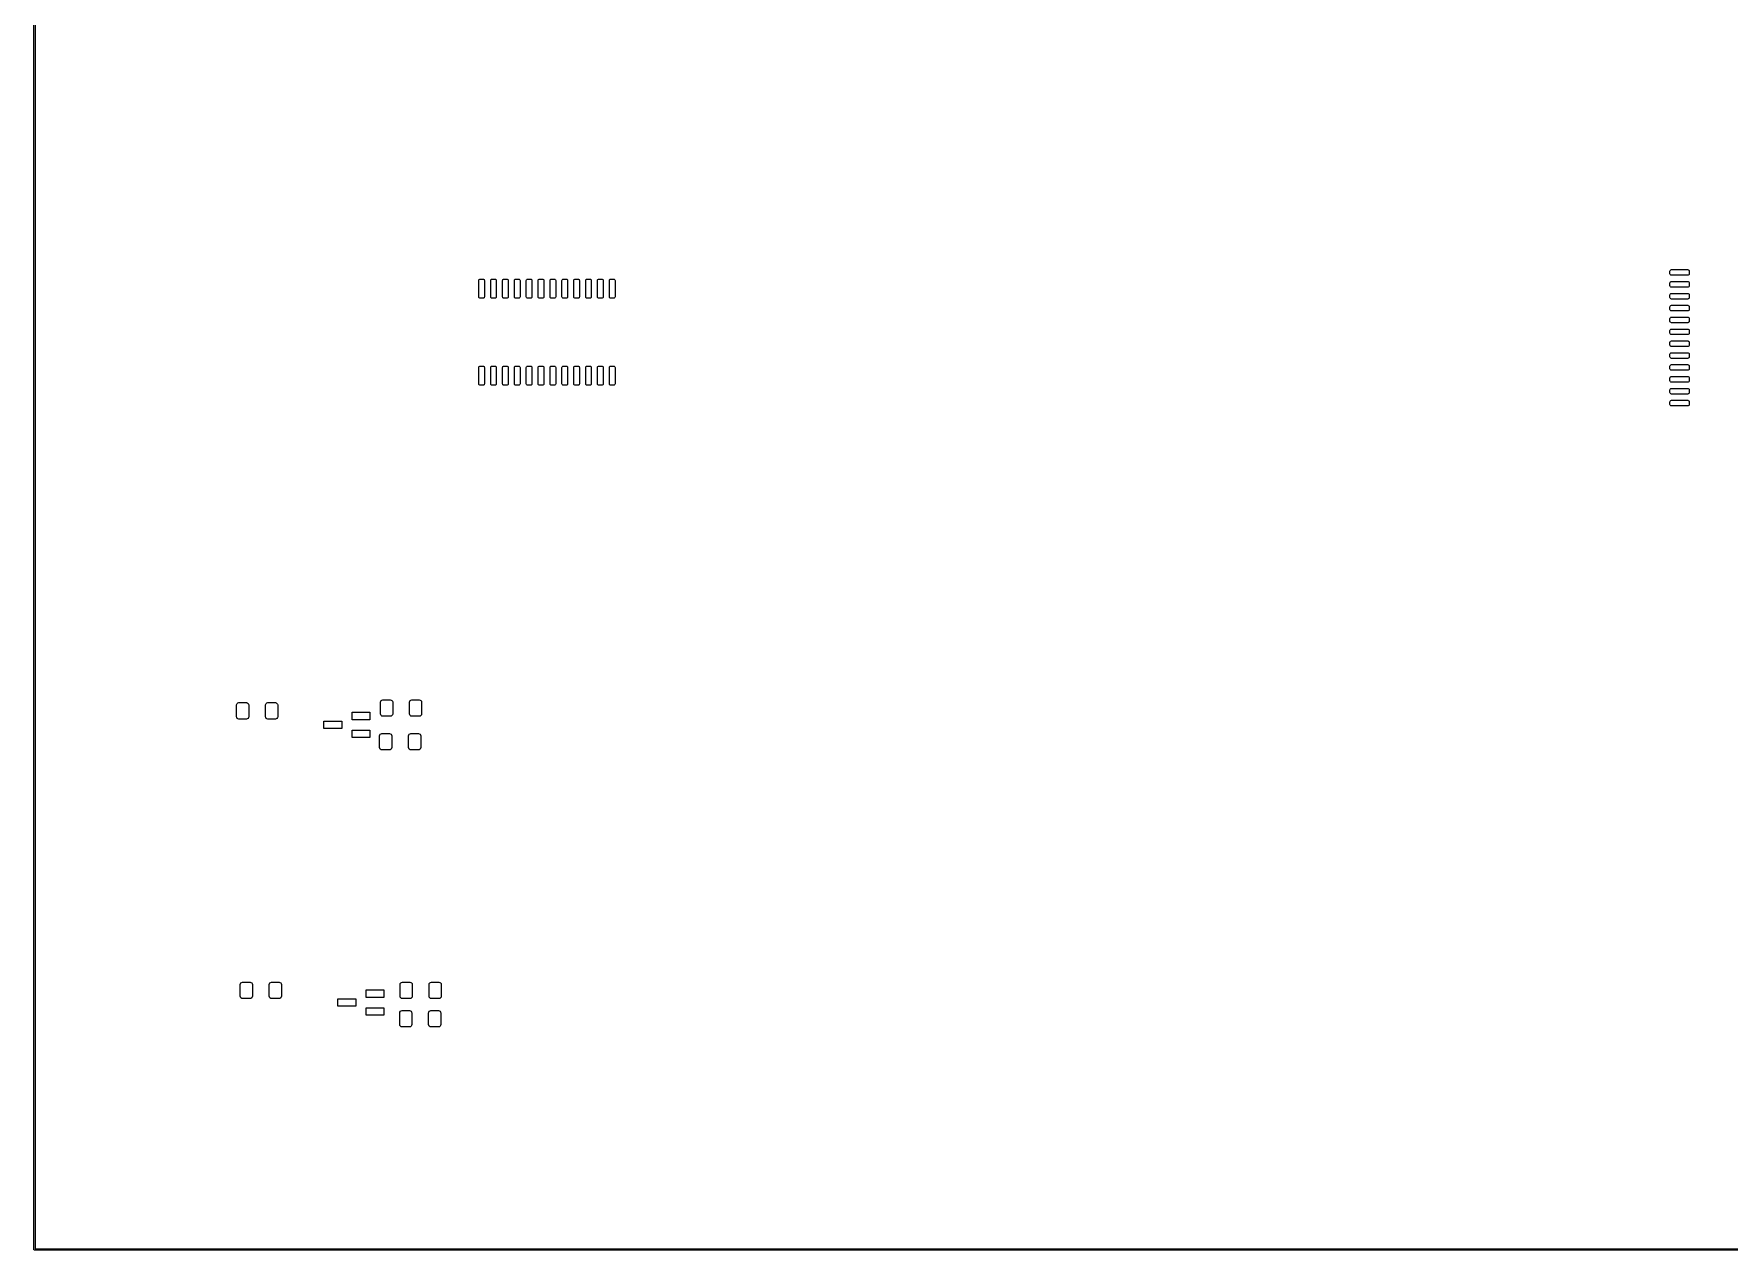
# Model space of a CAD drawing. Extents: x 0 to 360, y 0 to 260.
# Drawn here: x -0.1 to 181.2, y -0.1 to 130 of the extents above; entities that cross this region are included whole.
import ezdxf

# ---------------------------------------------------------------- set-up
doc = ezdxf.new("R2010")
doc.units = 0
doc.layers.add('BLACK', color=7, linetype='CONTINUOUS')

msp = doc.modelspace()

# ---------------------------------------------------------------- linework, layer by layer
at = {"layer": 'BLACK', "linetype": 'CONTINUOUS'}
for p, q in [((-0.075, 0), (-0.075, 260)), ((0.075, 259.925), (0.075, 0.075)), ((47.515, 103.625), (47.5264, 103.682)), ((47.515, 101.875), (47.515, 103.625)), ((47.5264, 103.682), (47.5589, 103.731)), ((47.5589, 103.731), (47.6076, 103.764)), ((47.6076, 103.764), (47.665, 103.775)), ((47.665, 103.775), (47.965, 103.775)), ((47.965, 103.775), (48.0224, 103.764)), ((48.0224, 103.764), (48.0711, 103.731)), ((48.0711, 103.731), (48.1036, 103.682)), ((48.1036, 103.682), (48.115, 103.625)), ((48.115, 103.625), (48.115, 101.875)), ((48.785, 103.625), (48.7964, 103.682)), ((48.785, 101.875), (48.785, 103.625)), ((48.7964, 103.682), (48.8289, 103.731)), ((48.8289, 103.731), (48.8776, 103.764)), ((48.8776, 103.764), (48.935, 103.775)), ((48.935, 103.775), (49.235, 103.775)), ((49.235, 103.775), (49.2924, 103.764)), ((49.2924, 103.764), (49.3411, 103.731)), ((49.3411, 103.731), (49.3736, 103.682)), ((49.3736, 103.682), (49.385, 103.625)), ((49.385, 103.625), (49.385, 101.875)), ((50.055, 103.625), (50.0664, 103.682)), ((50.055, 101.875), (50.055, 103.625)), ((50.0664, 103.682), (50.0989, 103.731)), ((50.0989, 103.731), (50.1476, 103.764)), ((50.1476, 103.764), (50.205, 103.775)), ((50.205, 103.775), (50.505, 103.775)), ((50.505, 103.775), (50.5624, 103.764)), ((50.5624, 103.764), (50.6111, 103.731)), ((50.6111, 103.731), (50.6436, 103.682)), ((50.6436, 103.682), (50.655, 103.625)), ((50.655, 103.625), (50.655, 101.875)), ((51.325, 103.625), (51.3364, 103.682)), ((51.325, 101.875), (51.325, 103.625)), ((51.3364, 103.682), (51.3689, 103.731)), ((51.3689, 103.731), (51.4176, 103.764)), ((51.4176, 103.764), (51.475, 103.775)), ((51.475, 103.775), (51.775, 103.775)), ((51.775, 103.775), (51.8324, 103.764)), ((51.8324, 103.764), (51.8811, 103.731)), ((51.8811, 103.731), (51.9136, 103.682)), ((51.9136, 103.682), (51.925, 103.625)), ((51.925, 103.625), (51.925, 101.875)), ((52.595, 103.625), (52.6064, 103.682)), ((52.595, 101.875), (52.595, 103.625)), ((52.6064, 103.682), (52.6389, 103.731)), ((52.6389, 103.731), (52.6876, 103.764)), ((52.6876, 103.764), (52.745, 103.775)), ((52.745, 103.775), (53.045, 103.775)), ((53.045, 103.775), (53.1024, 103.764)), ((53.1024, 103.764), (53.1511, 103.731)), ((53.1511, 103.731), (53.1836, 103.682)), ((53.1836, 103.682), (53.195, 103.625)), ((53.195, 103.625), (53.195, 101.875)), ((53.865, 103.625), (53.8764, 103.682)), ((53.865, 101.875), (53.865, 103.625)), ((53.8764, 103.682), (53.9089, 103.731)), ((53.9089, 103.731), (53.9576, 103.764)), ((53.9576, 103.764), (54.015, 103.775)), ((54.015, 103.775), (54.315, 103.775)), ((54.315, 103.775), (54.3724, 103.764)), ((54.3724, 103.764), (54.4211, 103.731)), ((54.4211, 103.731), (54.4536, 103.682)), ((54.4536, 103.682), (54.465, 103.625)), ((54.465, 103.625), (54.465, 101.875)), ((55.135, 103.625), (55.1464, 103.682)), ((55.135, 101.875), (55.135, 103.625)), ((55.1464, 103.682), (55.1789, 103.731)), ((55.1789, 103.731), (55.2276, 103.764)), ((55.2276, 103.764), (55.285, 103.775)), ((55.285, 103.775), (55.585, 103.775)), ((55.585, 103.775), (55.6424, 103.764)), ((55.6424, 103.764), (55.6911, 103.731)), ((55.6911, 103.731), (55.7236, 103.682)), ((55.7236, 103.682), (55.735, 103.625)), ((55.735, 103.625), (55.735, 101.875)), ((56.405, 103.625), (56.4164, 103.682)), ((56.405, 101.875), (56.405, 103.625)), ((56.4164, 103.682), (56.4489, 103.731)), ((56.4489, 103.731), (56.4976, 103.764)), ((56.4976, 103.764), (56.555, 103.775)), ((56.555, 103.775), (56.855, 103.775)), ((56.855, 103.775), (56.9124, 103.764)), ((56.9124, 103.764), (56.9611, 103.731)), ((56.9611, 103.731), (56.9936, 103.682)), ((56.9936, 103.682), (57.005, 103.625)), ((57.005, 103.625), (57.005, 101.875)), ((57.675, 103.625), (57.6864, 103.682)), ((57.675, 101.875), (57.675, 103.625)), ((57.6864, 103.682), (57.7189, 103.731)), ((57.7189, 103.731), (57.7676, 103.764)), ((57.7676, 103.764), (57.825, 103.775)), ((57.825, 103.775), (58.125, 103.775)), ((58.125, 103.775), (58.1824, 103.764)), ((58.1824, 103.764), (58.2311, 103.731)), ((58.2311, 103.731), (58.2636, 103.682)), ((58.2636, 103.682), (58.275, 103.625)), ((58.275, 103.625), (58.275, 101.875)), ((58.945, 103.625), (58.9564, 103.682)), ((58.945, 101.875), (58.945, 103.625)), ((58.9564, 103.682), (58.9889, 103.731)), ((58.9889, 103.731), (59.0376, 103.764)), ((59.0376, 103.764), (59.095, 103.775)), ((59.095, 103.775), (59.395, 103.775)), ((59.395, 103.775), (59.4524, 103.764)), ((59.4524, 103.764), (59.5011, 103.731)), ((59.5011, 103.731), (59.5336, 103.682)), ((59.5336, 103.682), (59.545, 103.625)), ((59.545, 103.625), (59.545, 101.875)), ((60.215, 103.625), (60.2264, 103.682)), ((60.215, 101.875), (60.215, 103.625)), ((60.2264, 103.682), (60.2589, 103.731)), ((60.2589, 103.731), (60.3076, 103.764)), ((60.3076, 103.764), (60.365, 103.775)), ((60.365, 103.775), (60.665, 103.775)), ((60.665, 103.775), (60.7224, 103.764)), ((60.7224, 103.764), (60.7711, 103.731)), ((60.7711, 103.731), (60.8036, 103.682)), ((60.8036, 103.682), (60.815, 103.625)), ((60.815, 103.625), (60.815, 101.875)), ((61.485, 103.625), (61.4964, 103.682)), ((61.485, 101.875), (61.485, 103.625)), ((61.4964, 103.682), (61.5289, 103.731)), ((61.5289, 103.731), (61.5776, 103.764)), ((61.5776, 103.764), (61.635, 103.775)), ((61.635, 103.775), (61.935, 103.775)), ((61.935, 103.775), (61.9924, 103.764)), ((61.9924, 103.764), (62.0411, 103.731)), ((62.0411, 103.731), (62.0736, 103.682)), ((62.0736, 103.682), (62.085, 103.625)), ((62.085, 103.625), (62.085, 101.875)), ((174.925, 104.635), (174.936, 104.692)), ((174.925, 104.335), (174.925, 104.635)), ((174.936, 104.278), (174.925, 104.335)), ((174.925, 103.365), (174.936, 103.422)), ((174.925, 103.065), (174.925, 103.365)), ((174.936, 104.692), (174.969, 104.741)), ((174.969, 104.229), (174.936, 104.278)), ((174.936, 103.422), (174.969, 103.471)), ((174.969, 104.741), (175.018, 104.774)), ((175.018, 104.196), (174.969, 104.229)), ((174.969, 103.471), (175.018, 103.504)), ((175.018, 104.774), (175.075, 104.785)), ((175.075, 104.185), (175.018, 104.196)), ((175.018, 103.504), (175.075, 103.515)), ((175.075, 104.785), (176.825, 104.785)), ((176.825, 104.185), (175.075, 104.185)), ((175.075, 103.515), (176.825, 103.515)), ((176.825, 104.785), (176.882, 104.774)), ((176.882, 104.196), (176.825, 104.185)), ((176.825, 103.515), (176.882, 103.504)), ((176.882, 104.774), (176.931, 104.741)), ((176.931, 104.229), (176.882, 104.196)), ((176.882, 103.504), (176.931, 103.471)), ((176.931, 104.741), (176.964, 104.692)), ((176.964, 104.278), (176.931, 104.229)), ((176.931, 103.471), (176.964, 103.422)), ((176.964, 104.692), (176.975, 104.635)), ((176.975, 104.335), (176.964, 104.278)), ((176.964, 103.422), (176.975, 103.365)), ((176.975, 104.635), (176.975, 104.335)), ((176.975, 103.365), (176.975, 103.065)), ((47.5264, 101.818), (47.515, 101.875)), ((47.5589, 101.769), (47.5264, 101.818)), ((47.6076, 101.736), (47.5589, 101.769)), ((47.665, 101.725), (47.6076, 101.736)), ((47.965, 101.725), (47.665, 101.725)), ((48.0224, 101.736), (47.965, 101.725)), ((48.0711, 101.769), (48.0224, 101.736)), ((48.1036, 101.818), (48.0711, 101.769)), ((48.115, 101.875), (48.1036, 101.818)), ((48.7964, 101.818), (48.785, 101.875)), ((48.8289, 101.769), (48.7964, 101.818)), ((48.8776, 101.736), (48.8289, 101.769)), ((48.935, 101.725), (48.8776, 101.736)), ((49.235, 101.725), (48.935, 101.725)), ((49.2924, 101.736), (49.235, 101.725)), ((49.3411, 101.769), (49.2924, 101.736)), ((49.3736, 101.818), (49.3411, 101.769)), ((49.385, 101.875), (49.3736, 101.818)), ((50.0664, 101.818), (50.055, 101.875)), ((50.0989, 101.769), (50.0664, 101.818)), ((50.1476, 101.736), (50.0989, 101.769)), ((50.205, 101.725), (50.1476, 101.736)), ((50.505, 101.725), (50.205, 101.725)), ((50.5624, 101.736), (50.505, 101.725)), ((50.6111, 101.769), (50.5624, 101.736)), ((50.6436, 101.818), (50.6111, 101.769)), ((50.655, 101.875), (50.6436, 101.818)), ((51.3364, 101.818), (51.325, 101.875)), ((51.3689, 101.769), (51.3364, 101.818)), ((51.4176, 101.736), (51.3689, 101.769)), ((51.475, 101.725), (51.4176, 101.736)), ((51.775, 101.725), (51.475, 101.725)), ((51.8324, 101.736), (51.775, 101.725)), ((51.8811, 101.769), (51.8324, 101.736)), ((51.9136, 101.818), (51.8811, 101.769)), ((51.925, 101.875), (51.9136, 101.818)), ((52.6064, 101.818), (52.595, 101.875)), ((52.6389, 101.769), (52.6064, 101.818)), ((52.6876, 101.736), (52.6389, 101.769)), ((52.745, 101.725), (52.6876, 101.736)), ((53.045, 101.725), (52.745, 101.725)), ((53.1024, 101.736), (53.045, 101.725)), ((53.1511, 101.769), (53.1024, 101.736)), ((53.1836, 101.818), (53.1511, 101.769)), ((53.195, 101.875), (53.1836, 101.818)), ((53.8764, 101.818), (53.865, 101.875)), ((53.9089, 101.769), (53.8764, 101.818)), ((53.9576, 101.736), (53.9089, 101.769)), ((54.015, 101.725), (53.9576, 101.736)), ((54.315, 101.725), (54.015, 101.725)), ((54.3724, 101.736), (54.315, 101.725)), ((54.4211, 101.769), (54.3724, 101.736)), ((54.4536, 101.818), (54.4211, 101.769)), ((54.465, 101.875), (54.4536, 101.818)), ((55.1464, 101.818), (55.135, 101.875)), ((55.1789, 101.769), (55.1464, 101.818)), ((55.2276, 101.736), (55.1789, 101.769)), ((55.285, 101.725), (55.2276, 101.736)), ((55.585, 101.725), (55.285, 101.725)), ((55.6424, 101.736), (55.585, 101.725)), ((55.6911, 101.769), (55.6424, 101.736)), ((55.7236, 101.818), (55.6911, 101.769)), ((55.735, 101.875), (55.7236, 101.818)), ((56.4164, 101.818), (56.405, 101.875)), ((56.4489, 101.769), (56.4164, 101.818)), ((56.4976, 101.736), (56.4489, 101.769)), ((56.555, 101.725), (56.4976, 101.736)), ((56.855, 101.725), (56.555, 101.725)), ((56.9124, 101.736), (56.855, 101.725)), ((56.9611, 101.769), (56.9124, 101.736)), ((56.9936, 101.818), (56.9611, 101.769)), ((57.005, 101.875), (56.9936, 101.818)), ((57.6864, 101.818), (57.675, 101.875)), ((57.7189, 101.769), (57.6864, 101.818)), ((57.7676, 101.736), (57.7189, 101.769)), ((57.825, 101.725), (57.7676, 101.736)), ((58.125, 101.725), (57.825, 101.725)), ((58.1824, 101.736), (58.125, 101.725)), ((58.2311, 101.769), (58.1824, 101.736)), ((58.2636, 101.818), (58.2311, 101.769)), ((58.275, 101.875), (58.2636, 101.818)), ((58.9564, 101.818), (58.945, 101.875)), ((58.9889, 101.769), (58.9564, 101.818)), ((59.0376, 101.736), (58.9889, 101.769)), ((59.095, 101.725), (59.0376, 101.736)), ((59.395, 101.725), (59.095, 101.725)), ((59.4524, 101.736), (59.395, 101.725)), ((59.5011, 101.769), (59.4524, 101.736)), ((59.5336, 101.818), (59.5011, 101.769)), ((59.545, 101.875), (59.5336, 101.818)), ((60.2264, 101.818), (60.215, 101.875)), ((60.2589, 101.769), (60.2264, 101.818)), ((60.3076, 101.736), (60.2589, 101.769)), ((60.365, 101.725), (60.3076, 101.736)), ((60.665, 101.725), (60.365, 101.725)), ((60.7224, 101.736), (60.665, 101.725)), ((60.7711, 101.769), (60.7224, 101.736)), ((60.8036, 101.818), (60.7711, 101.769)), ((60.815, 101.875), (60.8036, 101.818)), ((61.4964, 101.818), (61.485, 101.875)), ((61.5289, 101.769), (61.4964, 101.818)), ((61.5776, 101.736), (61.5289, 101.769)), ((61.635, 101.725), (61.5776, 101.736)), ((61.935, 101.725), (61.635, 101.725)), ((61.9924, 101.736), (61.935, 101.725)), ((62.0411, 101.769), (61.9924, 101.736)), ((62.0736, 101.818), (62.0411, 101.769)), ((62.085, 101.875), (62.0736, 101.818)), ((174.936, 103.008), (174.925, 103.065)), ((174.925, 102.095), (174.936, 102.152)), ((174.925, 101.795), (174.925, 102.095)), ((174.936, 101.738), (174.925, 101.795)), ((174.969, 102.959), (174.936, 103.008)), ((174.936, 102.152), (174.969, 102.201)), ((174.969, 101.689), (174.936, 101.738)), ((175.018, 102.926), (174.969, 102.959)), ((174.969, 102.201), (175.018, 102.234)), ((175.018, 101.656), (174.969, 101.689)), ((175.075, 102.915), (175.018, 102.926)), ((175.018, 102.234), (175.075, 102.245)), ((175.075, 101.645), (175.018, 101.656)), ((176.825, 102.915), (175.075, 102.915)), ((175.075, 102.245), (176.825, 102.245)), ((176.825, 101.645), (175.075, 101.645)), ((176.882, 102.926), (176.825, 102.915)), ((176.825, 102.245), (176.882, 102.234)), ((176.882, 101.656), (176.825, 101.645)), ((176.931, 102.959), (176.882, 102.926)), ((176.882, 102.234), (176.931, 102.201)), ((176.931, 101.689), (176.882, 101.656)), ((176.964, 103.008), (176.931, 102.959)), ((176.931, 102.201), (176.964, 102.152)), ((176.964, 101.738), (176.931, 101.689)), ((176.975, 103.065), (176.964, 103.008)), ((176.964, 102.152), (176.975, 102.095)), ((176.975, 101.795), (176.964, 101.738)), ((176.975, 102.095), (176.975, 101.795)), ((174.925, 100.825), (174.936, 100.882)), ((174.925, 100.525), (174.925, 100.825)), ((174.936, 100.468), (174.925, 100.525)), ((174.936, 100.882), (174.969, 100.931)), ((174.969, 100.419), (174.936, 100.468)), ((174.969, 100.931), (175.018, 100.964)), ((175.018, 100.386), (174.969, 100.419)), ((175.018, 100.964), (175.075, 100.975)), ((175.075, 100.375), (175.018, 100.386)), ((175.075, 100.975), (176.825, 100.975)), ((176.825, 100.375), (175.075, 100.375)), ((176.825, 100.975), (176.882, 100.964)), ((176.882, 100.386), (176.825, 100.375)), ((176.882, 100.964), (176.931, 100.931)), ((176.931, 100.419), (176.882, 100.386)), ((176.931, 100.931), (176.964, 100.882)), ((176.964, 100.468), (176.931, 100.419)), ((176.964, 100.882), (176.975, 100.825)), ((176.975, 100.525), (176.964, 100.468)), ((176.975, 100.825), (176.975, 100.525)), ((174.925, 99.555), (174.936, 99.6124)), ((174.925, 99.255), (174.925, 99.555)), ((174.936, 99.1976), (174.925, 99.255)), ((174.925, 98.285), (174.936, 98.3424)), ((174.925, 97.985), (174.925, 98.285)), ((174.936, 97.9276), (174.925, 97.985)), ((174.936, 99.6124), (174.969, 99.6611)), ((174.969, 99.1489), (174.936, 99.1976)), ((174.936, 98.3424), (174.969, 98.3911)), ((174.969, 97.8789), (174.936, 97.9276)), ((174.969, 99.6611), (175.018, 99.6936)), ((175.018, 99.1164), (174.969, 99.1489)), ((174.969, 98.3911), (175.018, 98.4236)), ((175.018, 99.6936), (175.075, 99.705)), ((175.075, 99.105), (175.018, 99.1164)), ((175.018, 98.4236), (175.075, 98.435)), ((175.075, 99.705), (176.825, 99.705)), ((176.825, 99.105), (175.075, 99.105)), ((175.075, 98.435), (176.825, 98.435)), ((176.825, 99.705), (176.882, 99.6936)), ((176.882, 99.1164), (176.825, 99.105)), ((176.825, 98.435), (176.882, 98.4236)), ((176.882, 99.6936), (176.931, 99.6611)), ((176.931, 99.1489), (176.882, 99.1164)), ((176.882, 98.4236), (176.931, 98.3911)), ((176.931, 99.6611), (176.964, 99.6124)), ((176.964, 99.1976), (176.931, 99.1489)), ((176.931, 98.3911), (176.964, 98.3424)), ((176.964, 97.9276), (176.931, 97.8789)), ((176.964, 99.6124), (176.975, 99.555)), ((176.975, 99.255), (176.964, 99.1976)), ((176.964, 98.3424), (176.975, 98.285)), ((176.975, 97.985), (176.964, 97.9276)), ((176.975, 99.555), (176.975, 99.255)), ((176.975, 98.285), (176.975, 97.985)), ((174.925, 97.015), (174.936, 97.0724)), ((174.925, 96.715), (174.925, 97.015)), ((174.936, 96.6576), (174.925, 96.715)), ((174.936, 97.0724), (174.969, 97.1211)), ((174.969, 96.6089), (174.936, 96.6576)), ((175.018, 97.8464), (174.969, 97.8789)), ((174.969, 97.1211), (175.018, 97.1536)), ((175.018, 96.5764), (174.969, 96.6089)), ((175.075, 97.835), (175.018, 97.8464)), ((175.018, 97.1536), (175.075, 97.165)), ((175.075, 96.565), (175.018, 96.5764)), ((176.825, 97.835), (175.075, 97.835)), ((175.075, 97.165), (176.825, 97.165)), ((176.825, 96.565), (175.075, 96.565)), ((176.882, 97.8464), (176.825, 97.835)), ((176.825, 97.165), (176.882, 97.1536)), ((176.882, 96.5764), (176.825, 96.565)), ((176.931, 97.8789), (176.882, 97.8464)), ((176.882, 97.1536), (176.931, 97.1211)), ((176.931, 96.6089), (176.882, 96.5764)), ((176.931, 97.1211), (176.964, 97.0724)), ((176.964, 96.6576), (176.931, 96.6089)), ((176.964, 97.0724), (176.975, 97.015)), ((176.975, 96.715), (176.964, 96.6576)), ((176.975, 97.015), (176.975, 96.715)), ((47.515, 94.325), (47.5264, 94.3824)), ((47.515, 92.575), (47.515, 94.325)), ((47.5264, 94.3824), (47.5589, 94.4311)), ((47.5589, 94.4311), (47.6076, 94.4636)), ((47.6076, 94.4636), (47.665, 94.475)), ((47.665, 94.475), (47.965, 94.475)), ((47.965, 94.475), (48.0224, 94.4636)), ((48.0224, 94.4636), (48.0711, 94.4311)), ((48.0711, 94.4311), (48.1036, 94.3824)), ((48.1036, 94.3824), (48.115, 94.325)), ((48.115, 94.325), (48.115, 92.575)), ((48.785, 94.325), (48.7964, 94.3824)), ((48.785, 92.575), (48.785, 94.325)), ((48.7964, 94.3824), (48.8289, 94.4311)), ((48.8289, 94.4311), (48.8776, 94.4636)), ((48.8776, 94.4636), (48.935, 94.475)), ((48.935, 94.475), (49.235, 94.475)), ((49.235, 94.475), (49.2924, 94.4636)), ((49.2924, 94.4636), (49.3411, 94.4311)), ((49.3411, 94.4311), (49.3736, 94.3824)), ((49.3736, 94.3824), (49.385, 94.325)), ((49.385, 94.325), (49.385, 92.575)), ((50.055, 94.325), (50.0664, 94.3824)), ((50.055, 92.575), (50.055, 94.325)), ((50.0664, 94.3824), (50.0989, 94.4311)), ((50.0989, 94.4311), (50.1476, 94.4636)), ((50.1476, 94.4636), (50.205, 94.475)), ((50.205, 94.475), (50.505, 94.475)), ((50.505, 94.475), (50.5624, 94.4636)), ((50.5624, 94.4636), (50.6111, 94.4311)), ((50.6111, 94.4311), (50.6436, 94.3824)), ((50.6436, 94.3824), (50.655, 94.325)), ((50.655, 94.325), (50.655, 92.575)), ((51.325, 94.325), (51.3364, 94.3824)), ((51.325, 92.575), (51.325, 94.325)), ((51.3364, 94.3824), (51.3689, 94.4311)), ((51.3689, 94.4311), (51.4176, 94.4636)), ((51.4176, 94.4636), (51.475, 94.475)), ((51.475, 94.475), (51.775, 94.475)), ((51.775, 94.475), (51.8324, 94.4636)), ((51.8324, 94.4636), (51.8811, 94.4311)), ((51.8811, 94.4311), (51.9136, 94.3824)), ((51.9136, 94.3824), (51.925, 94.325)), ((51.925, 94.325), (51.925, 92.575)), ((52.595, 94.325), (52.6064, 94.3824)), ((52.595, 92.575), (52.595, 94.325)), ((52.6064, 94.3824), (52.6389, 94.4311)), ((52.6389, 94.4311), (52.6876, 94.4636)), ((52.6876, 94.4636), (52.745, 94.475)), ((52.745, 94.475), (53.045, 94.475)), ((53.045, 94.475), (53.1024, 94.4636)), ((53.1024, 94.4636), (53.1511, 94.4311)), ((53.1511, 94.4311), (53.1836, 94.3824)), ((53.1836, 94.3824), (53.195, 94.325)), ((53.195, 94.325), (53.195, 92.575)), ((53.865, 94.325), (53.8764, 94.3824)), ((53.865, 92.575), (53.865, 94.325)), ((53.8764, 94.3824), (53.9089, 94.4311)), ((53.9089, 94.4311), (53.9576, 94.4636)), ((53.9576, 94.4636), (54.015, 94.475)), ((54.015, 94.475), (54.315, 94.475)), ((54.315, 94.475), (54.3724, 94.4636)), ((54.3724, 94.4636), (54.4211, 94.4311)), ((54.4211, 94.4311), (54.4536, 94.3824)), ((54.4536, 94.3824), (54.465, 94.325)), ((54.465, 94.325), (54.465, 92.575)), ((55.135, 94.325), (55.1464, 94.3824)), ((55.135, 92.575), (55.135, 94.325)), ((55.1464, 94.3824), (55.1789, 94.4311)), ((55.1789, 94.4311), (55.2276, 94.4636)), ((55.2276, 94.4636), (55.285, 94.475)), ((55.285, 94.475), (55.585, 94.475)), ((55.585, 94.475), (55.6424, 94.4636)), ((55.6424, 94.4636), (55.6911, 94.4311)), ((55.6911, 94.4311), (55.7236, 94.3824)), ((55.7236, 94.3824), (55.735, 94.325)), ((55.735, 94.325), (55.735, 92.575)), ((56.405, 94.325), (56.4164, 94.3824)), ((56.405, 92.575), (56.405, 94.325)), ((56.4164, 94.3824), (56.4489, 94.4311)), ((56.4489, 94.4311), (56.4976, 94.4636)), ((56.4976, 94.4636), (56.555, 94.475)), ((56.555, 94.475), (56.855, 94.475)), ((56.855, 94.475), (56.9124, 94.4636)), ((56.9124, 94.4636), (56.9611, 94.4311)), ((56.9611, 94.4311), (56.9936, 94.3824)), ((56.9936, 94.3824), (57.005, 94.325)), ((57.005, 94.325), (57.005, 92.575)), ((57.675, 94.325), (57.6864, 94.3824)), ((57.675, 92.575), (57.675, 94.325)), ((57.6864, 94.3824), (57.7189, 94.4311)), ((57.7189, 94.4311), (57.7676, 94.4636)), ((57.7676, 94.4636), (57.825, 94.475)), ((57.825, 94.475), (58.125, 94.475)), ((58.125, 94.475), (58.1824, 94.4636)), ((58.1824, 94.4636), (58.2311, 94.4311)), ((58.2311, 94.4311), (58.2636, 94.3824)), ((58.2636, 94.3824), (58.275, 94.325)), ((58.275, 94.325), (58.275, 92.575)), ((58.945, 94.325), (58.9564, 94.3824)), ((58.945, 92.575), (58.945, 94.325)), ((58.9564, 94.3824), (58.9889, 94.4311)), ((58.9889, 94.4311), (59.0376, 94.4636)), ((59.0376, 94.4636), (59.095, 94.475)), ((59.095, 94.475), (59.395, 94.475)), ((59.395, 94.475), (59.4524, 94.4636)), ((59.4524, 94.4636), (59.5011, 94.4311)), ((59.5011, 94.4311), (59.5336, 94.3824)), ((59.5336, 94.3824), (59.545, 94.325)), ((59.545, 94.325), (59.545, 92.575)), ((60.215, 94.325), (60.2264, 94.3824)), ((60.215, 92.575), (60.215, 94.325)), ((60.2264, 94.3824), (60.2589, 94.4311)), ((60.2589, 94.4311), (60.3076, 94.4636)), ((60.3076, 94.4636), (60.365, 94.475)), ((60.365, 94.475), (60.665, 94.475)), ((60.665, 94.475), (60.7224, 94.4636)), ((60.7224, 94.4636), (60.7711, 94.4311)), ((60.7711, 94.4311), (60.8036, 94.3824)), ((60.8036, 94.3824), (60.815, 94.325)), ((60.815, 94.325), (60.815, 92.575)), ((61.485, 94.325), (61.4964, 94.3824)), ((61.485, 92.575), (61.485, 94.325)), ((61.4964, 94.3824), (61.5289, 94.4311)), ((61.5289, 94.4311), (61.5776, 94.4636)), ((61.5776, 94.4636), (61.635, 94.475)), ((61.635, 94.475), (61.935, 94.475)), ((61.935, 94.475), (61.9924, 94.4636)), ((61.9924, 94.4636), (62.0411, 94.4311)), ((62.0411, 94.4311), (62.0736, 94.3824)), ((62.0736, 94.3824), (62.085, 94.325)), ((62.085, 94.325), (62.085, 92.575)), ((174.925, 95.745), (174.936, 95.8024)), ((174.925, 95.445), (174.925, 95.745)), ((174.936, 95.3876), (174.925, 95.445)), ((174.925, 94.475), (174.936, 94.5324)), ((174.925, 94.175), (174.925, 94.475)), ((174.936, 95.8024), (174.969, 95.8511)), ((174.969, 95.3389), (174.936, 95.3876)), ((174.936, 94.5324), (174.969, 94.5811)), ((174.969, 95.8511), (175.018, 95.8836)), ((175.018, 95.3064), (174.969, 95.3389)), ((174.969, 94.5811), (175.018, 94.6136)), ((175.018, 95.8836), (175.075, 95.895)), ((175.075, 95.295), (175.018, 95.3064)), ((175.018, 94.6136), (175.075, 94.625)), ((175.075, 95.895), (176.825, 95.895)), ((176.825, 95.295), (175.075, 95.295)), ((175.075, 94.625), (176.825, 94.625)), ((176.825, 95.895), (176.882, 95.8836)), ((176.882, 95.3064), (176.825, 95.295)), ((176.825, 94.625), (176.882, 94.6136)), ((176.882, 95.8836), (176.931, 95.8511)), ((176.931, 95.3389), (176.882, 95.3064)), ((176.882, 94.6136), (176.931, 94.5811)), ((176.931, 95.8511), (176.964, 95.8024)), ((176.964, 95.3876), (176.931, 95.3389)), ((176.931, 94.5811), (176.964, 94.5324)), ((176.964, 95.8024), (176.975, 95.745)), ((176.975, 95.445), (176.964, 95.3876)), ((176.964, 94.5324), (176.975, 94.475)), ((176.975, 95.745), (176.975, 95.445)), ((176.975, 94.475), (176.975, 94.175)), ((47.5264, 92.5176), (47.515, 92.575)), ((47.5589, 92.4689), (47.5264, 92.5176)), ((48.1036, 92.5176), (48.0711, 92.4689)), ((48.115, 92.575), (48.1036, 92.5176)), ((48.7964, 92.5176), (48.785, 92.575)), ((48.8289, 92.4689), (48.7964, 92.5176)), ((49.3736, 92.5176), (49.3411, 92.4689)), ((49.385, 92.575), (49.3736, 92.5176)), ((50.0664, 92.5176), (50.055, 92.575)), ((50.0989, 92.4689), (50.0664, 92.5176)), ((50.6436, 92.5176), (50.6111, 92.4689)), ((50.655, 92.575), (50.6436, 92.5176)), ((51.3364, 92.5176), (51.325, 92.575)), ((51.3689, 92.4689), (51.3364, 92.5176)), ((51.9136, 92.5176), (51.8811, 92.4689)), ((51.925, 92.575), (51.9136, 92.5176)), ((52.6064, 92.5176), (52.595, 92.575)), ((52.6389, 92.4689), (52.6064, 92.5176)), ((53.1836, 92.5176), (53.1511, 92.4689)), ((53.195, 92.575), (53.1836, 92.5176)), ((53.8764, 92.5176), (53.865, 92.575)), ((53.9089, 92.4689), (53.8764, 92.5176)), ((54.4536, 92.5176), (54.4211, 92.4689)), ((54.465, 92.575), (54.4536, 92.5176)), ((55.1464, 92.5176), (55.135, 92.575)), ((55.1789, 92.4689), (55.1464, 92.5176)), ((55.7236, 92.5176), (55.6911, 92.4689)), ((55.735, 92.575), (55.7236, 92.5176)), ((56.4164, 92.5176), (56.405, 92.575)), ((56.4489, 92.4689), (56.4164, 92.5176)), ((56.9936, 92.5176), (56.9611, 92.4689)), ((57.005, 92.575), (56.9936, 92.5176)), ((57.6864, 92.5176), (57.675, 92.575)), ((57.7189, 92.4689), (57.6864, 92.5176)), ((58.2636, 92.5176), (58.2311, 92.4689)), ((58.275, 92.575), (58.2636, 92.5176)), ((58.9564, 92.5176), (58.945, 92.575)), ((58.9889, 92.4689), (58.9564, 92.5176)), ((59.5336, 92.5176), (59.5011, 92.4689)), ((59.545, 92.575), (59.5336, 92.5176)), ((60.2264, 92.5176), (60.215, 92.575)), ((60.2589, 92.4689), (60.2264, 92.5176)), ((60.8036, 92.5176), (60.7711, 92.4689)), ((60.815, 92.575), (60.8036, 92.5176)), ((61.4964, 92.5176), (61.485, 92.575)), ((61.5289, 92.4689), (61.4964, 92.5176)), ((62.0736, 92.5176), (62.0411, 92.4689)), ((62.085, 92.575), (62.0736, 92.5176)), ((174.936, 94.1176), (174.925, 94.175)), ((174.925, 93.205), (174.936, 93.2624)), ((174.925, 92.905), (174.925, 93.205)), ((174.936, 92.8476), (174.925, 92.905)), ((174.969, 94.0689), (174.936, 94.1176)), ((174.936, 93.2624), (174.969, 93.3111)), ((174.969, 92.7989), (174.936, 92.8476)), ((175.018, 94.0364), (174.969, 94.0689)), ((174.969, 93.3111), (175.018, 93.3436)), ((175.018, 92.7664), (174.969, 92.7989)), ((175.075, 94.025), (175.018, 94.0364)), ((175.018, 93.3436), (175.075, 93.355)), ((175.075, 92.755), (175.018, 92.7664)), ((176.825, 94.025), (175.075, 94.025)), ((175.075, 93.355), (176.825, 93.355)), ((176.825, 92.755), (175.075, 92.755)), ((176.882, 94.0364), (176.825, 94.025)), ((176.825, 93.355), (176.882, 93.3436)), ((176.882, 92.7664), (176.825, 92.755)), ((176.931, 94.0689), (176.882, 94.0364)), ((176.882, 93.3436), (176.931, 93.3111)), ((176.931, 92.7989), (176.882, 92.7664)), ((176.964, 94.1176), (176.931, 94.0689)), ((176.931, 93.3111), (176.964, 93.2624)), ((176.964, 92.8476), (176.931, 92.7989)), ((176.975, 94.175), (176.964, 94.1176)), ((176.964, 93.2624), (176.975, 93.205)), ((176.975, 92.905), (176.964, 92.8476)), ((176.975, 93.205), (176.975, 92.905)), ((47.6076, 92.4364), (47.5589, 92.4689)), ((47.665, 92.425), (47.6076, 92.4364)), ((47.965, 92.425), (47.665, 92.425)), ((48.0224, 92.4364), (47.965, 92.425)), ((48.0711, 92.4689), (48.0224, 92.4364)), ((48.8776, 92.4364), (48.8289, 92.4689)), ((48.935, 92.425), (48.8776, 92.4364)), ((49.235, 92.425), (48.935, 92.425)), ((49.2924, 92.4364), (49.235, 92.425)), ((49.3411, 92.4689), (49.2924, 92.4364)), ((50.1476, 92.4364), (50.0989, 92.4689)), ((50.205, 92.425), (50.1476, 92.4364)), ((50.505, 92.425), (50.205, 92.425)), ((50.5624, 92.4364), (50.505, 92.425)), ((50.6111, 92.4689), (50.5624, 92.4364)), ((51.4176, 92.4364), (51.3689, 92.4689)), ((51.475, 92.425), (51.4176, 92.4364)), ((51.775, 92.425), (51.475, 92.425)), ((51.8324, 92.4364), (51.775, 92.425)), ((51.8811, 92.4689), (51.8324, 92.4364)), ((52.6876, 92.4364), (52.6389, 92.4689)), ((52.745, 92.425), (52.6876, 92.4364)), ((53.045, 92.425), (52.745, 92.425)), ((53.1024, 92.4364), (53.045, 92.425)), ((53.1511, 92.4689), (53.1024, 92.4364)), ((53.9576, 92.4364), (53.9089, 92.4689)), ((54.015, 92.425), (53.9576, 92.4364)), ((54.315, 92.425), (54.015, 92.425)), ((54.3724, 92.4364), (54.315, 92.425)), ((54.4211, 92.4689), (54.3724, 92.4364)), ((55.2276, 92.4364), (55.1789, 92.4689)), ((55.285, 92.425), (55.2276, 92.4364)), ((55.585, 92.425), (55.285, 92.425)), ((55.6424, 92.4364), (55.585, 92.425)), ((55.6911, 92.4689), (55.6424, 92.4364)), ((56.4976, 92.4364), (56.4489, 92.4689)), ((56.555, 92.425), (56.4976, 92.4364)), ((56.855, 92.425), (56.555, 92.425)), ((56.9124, 92.4364), (56.855, 92.425)), ((56.9611, 92.4689), (56.9124, 92.4364)), ((57.7676, 92.4364), (57.7189, 92.4689)), ((57.825, 92.425), (57.7676, 92.4364)), ((58.125, 92.425), (57.825, 92.425)), ((58.1824, 92.4364), (58.125, 92.425)), ((58.2311, 92.4689), (58.1824, 92.4364)), ((59.0376, 92.4364), (58.9889, 92.4689)), ((59.095, 92.425), (59.0376, 92.4364)), ((59.395, 92.425), (59.095, 92.425)), ((59.4524, 92.4364), (59.395, 92.425)), ((59.5011, 92.4689), (59.4524, 92.4364)), ((60.3076, 92.4364), (60.2589, 92.4689)), ((60.365, 92.425), (60.3076, 92.4364)), ((60.665, 92.425), (60.365, 92.425)), ((60.7224, 92.4364), (60.665, 92.425)), ((60.7711, 92.4689), (60.7224, 92.4364)), ((61.5776, 92.4364), (61.5289, 92.4689)), ((61.635, 92.425), (61.5776, 92.4364)), ((61.935, 92.425), (61.635, 92.425)), ((61.9924, 92.4364), (61.935, 92.425)), ((62.0411, 92.4689), (61.9924, 92.4364)), ((174.925, 91.935), (174.936, 91.9924)), ((174.925, 91.635), (174.925, 91.935)), ((174.936, 91.5776), (174.925, 91.635)), ((174.925, 90.665), (174.936, 90.7224)), ((174.925, 90.365), (174.925, 90.665)), ((174.936, 91.9924), (174.969, 92.0411)), ((174.969, 91.5289), (174.936, 91.5776)), ((174.936, 90.7224), (174.969, 90.7711)), ((174.969, 92.0411), (175.018, 92.0736)), ((175.018, 91.4964), (174.969, 91.5289)), ((174.969, 90.7711), (175.018, 90.8036)), ((175.018, 92.0736), (175.075, 92.085)), ((175.075, 91.485), (175.018, 91.4964)), ((175.018, 90.8036), (175.075, 90.815)), ((175.075, 92.085), (176.825, 92.085)), ((176.825, 91.485), (175.075, 91.485)), ((175.075, 90.815), (176.825, 90.815)), ((176.825, 92.085), (176.882, 92.0736)), ((176.882, 91.4964), (176.825, 91.485)), ((176.825, 90.815), (176.882, 90.8036)), ((176.882, 92.0736), (176.931, 92.0411)), ((176.931, 91.5289), (176.882, 91.4964)), ((176.882, 90.8036), (176.931, 90.7711)), ((176.931, 92.0411), (176.964, 91.9924)), ((176.964, 91.5776), (176.931, 91.5289)), ((176.931, 90.7711), (176.964, 90.7224)), ((176.964, 91.9924), (176.975, 91.935)), ((176.975, 91.635), (176.964, 91.5776)), ((176.964, 90.7224), (176.975, 90.665)), ((176.975, 91.935), (176.975, 91.635)), ((176.975, 90.665), (176.975, 90.365)), ((174.936, 90.3076), (174.925, 90.365)), ((174.969, 90.2589), (174.936, 90.3076)), ((175.018, 90.2264), (174.969, 90.2589)), ((175.075, 90.215), (175.018, 90.2264)), ((176.825, 90.215), (175.075, 90.215)), ((176.882, 90.2264), (176.825, 90.215)), ((176.931, 90.2589), (176.882, 90.2264)), ((176.964, 90.3076), (176.931, 90.2589)), ((176.975, 90.365), (176.964, 90.3076)), ((21.6, 58.225), (21.619, 58.3207)), ((21.6, 56.975), (21.6, 58.225)), ((21.619, 58.3207), (21.6732, 58.4018)), ((21.6732, 58.4018), (21.7543, 58.456)), ((21.7543, 58.456), (21.85, 58.475)), ((21.85, 58.475), (22.65, 58.475)), ((22.65, 58.475), (22.7457, 58.456)), ((22.7457, 58.456), (22.8268, 58.4018)), ((22.8268, 58.4018), (22.881, 58.3207)), ((22.881, 58.3207), (22.9, 58.225)), ((22.9, 58.225), (22.9, 56.975)), ((24.7, 58.225), (24.719, 58.3207)), ((24.7, 56.975), (24.7, 58.225)), ((24.719, 58.3207), (24.7732, 58.4018)), ((24.7732, 58.4018), (24.8543, 58.456)), ((24.8543, 58.456), (24.95, 58.475)), ((24.95, 58.475), (25.75, 58.475)), ((25.75, 58.475), (25.8457, 58.456)), ((25.8457, 58.456), (25.9268, 58.4018)), ((25.9268, 58.4018), (25.981, 58.3207)), ((25.981, 58.3207), (26, 58.225)), ((26, 58.225), (26, 56.975)), ((37, 58.525), (37.019, 58.6207)), ((37, 57.275), (37, 58.525)), ((37.019, 58.6207), (37.0732, 58.7018)), ((37.0732, 58.7018), (37.1543, 58.756)), ((37.1543, 58.756), (37.25, 58.775)), ((37.25, 58.775), (38.05, 58.775)), ((38.05, 58.775), (38.1457, 58.756)), ((38.1457, 58.756), (38.2268, 58.7018)), ((38.2268, 58.7018), (38.281, 58.6207)), ((38.281, 58.6207), (38.3, 58.525)), ((38.3, 58.525), (38.3, 57.275)), ((40.1, 58.525), (40.119, 58.6207)), ((40.1, 57.275), (40.1, 58.525)), ((40.119, 58.6207), (40.1732, 58.7018)), ((40.1732, 58.7018), (40.2543, 58.756)), ((40.2543, 58.756), (40.35, 58.775)), ((40.35, 58.775), (41.15, 58.775)), ((41.15, 58.775), (41.2457, 58.756)), ((41.2457, 58.756), (41.3268, 58.7018)), ((41.3268, 58.7018), (41.381, 58.6207)), ((41.381, 58.6207), (41.4, 58.525)), ((41.4, 58.525), (41.4, 57.275)), ((21.619, 56.8793), (21.6, 56.975)), ((21.6732, 56.7982), (21.619, 56.8793)), ((21.7543, 56.744), (21.6732, 56.7982)), ((21.85, 56.725), (21.7543, 56.744)), ((22.65, 56.725), (21.85, 56.725)), ((22.7457, 56.744), (22.65, 56.725)), ((22.8268, 56.7982), (22.7457, 56.744)), ((22.881, 56.8793), (22.8268, 56.7982)), ((22.9, 56.975), (22.881, 56.8793)), ((24.719, 56.8793), (24.7, 56.975)), ((24.7732, 56.7982), (24.719, 56.8793)), ((24.8543, 56.744), (24.7732, 56.7982)), ((24.95, 56.725), (24.8543, 56.744)), ((25.75, 56.725), (24.95, 56.725)), ((25.8457, 56.744), (25.75, 56.725)), ((25.9268, 56.7982), (25.8457, 56.744)), ((25.981, 56.8793), (25.9268, 56.7982)), ((26, 56.975), (25.981, 56.8793)), ((30.95, 55.7), (30.95, 56.5)), ((30.95, 56.5), (32.85, 56.5)), ((32.85, 56.5), (32.85, 55.7)), ((33.95, 56.65), (33.95, 57.45)), ((33.95, 57.45), (35.85, 57.45)), ((35.85, 56.65), (33.95, 56.65)), ((35.85, 57.45), (35.85, 56.65)), ((37.019, 57.1793), (37, 57.275)), ((37.0732, 57.0982), (37.019, 57.1793)), ((37.1543, 57.044), (37.0732, 57.0982)), ((37.25, 57.025), (37.1543, 57.044)), ((38.05, 57.025), (37.25, 57.025)), ((38.1457, 57.044), (38.05, 57.025)), ((38.2268, 57.0982), (38.1457, 57.044)), ((38.281, 57.1793), (38.2268, 57.0982)), ((38.3, 57.275), (38.281, 57.1793)), ((40.119, 57.1793), (40.1, 57.275)), ((40.1732, 57.0982), (40.119, 57.1793)), ((40.2543, 57.044), (40.1732, 57.0982)), ((40.35, 57.025), (40.2543, 57.044)), ((41.15, 57.025), (40.35, 57.025)), ((41.2457, 57.044), (41.15, 57.025)), ((41.3268, 57.0982), (41.2457, 57.044)), ((41.381, 57.1793), (41.3268, 57.0982)), ((41.4, 57.275), (41.381, 57.1793)), ((32.85, 55.7), (30.95, 55.7)), ((33.95, 54.75), (33.95, 55.55)), ((33.95, 55.55), (35.85, 55.55)), ((35.85, 54.75), (33.95, 54.75)), ((35.85, 55.55), (35.85, 54.75)), ((36.9, 54.925), (36.919, 55.0207)), ((36.9, 53.675), (36.9, 54.925)), ((36.919, 55.0207), (36.9732, 55.1018)), ((36.9732, 55.1018), (37.0543, 55.156)), ((37.0543, 55.156), (37.15, 55.175)), ((37.15, 55.175), (37.95, 55.175)), ((37.95, 55.175), (38.0457, 55.156)), ((38.0457, 55.156), (38.1268, 55.1018)), ((38.1268, 55.1018), (38.181, 55.0207)), ((38.181, 55.0207), (38.2, 54.925)), ((38.2, 54.925), (38.2, 53.675)), ((40, 54.925), (40.019, 55.0207)), ((40, 53.675), (40, 54.925)), ((40.019, 55.0207), (40.0732, 55.1018)), ((40.0732, 55.1018), (40.1543, 55.156)), ((40.1543, 55.156), (40.25, 55.175)), ((40.25, 55.175), (41.05, 55.175)), ((41.05, 55.175), (41.1457, 55.156)), ((41.1457, 55.156), (41.2268, 55.1018)), ((41.2268, 55.1018), (41.281, 55.0207)), ((41.281, 55.0207), (41.3, 54.925)), ((41.3, 54.925), (41.3, 53.675)), ((36.919, 53.5793), (36.9, 53.675)), ((36.9732, 53.4982), (36.919, 53.5793)), ((37.0543, 53.444), (36.9732, 53.4982)), ((37.15, 53.425), (37.0543, 53.444)), ((37.95, 53.425), (37.15, 53.425)), ((38.0457, 53.444), (37.95, 53.425)), ((38.1268, 53.4982), (38.0457, 53.444)), ((38.181, 53.5793), (38.1268, 53.4982)), ((38.2, 53.675), (38.181, 53.5793)), ((40.019, 53.5793), (40, 53.675)), ((40.0732, 53.4982), (40.019, 53.5793)), ((40.1543, 53.444), (40.0732, 53.4982)), ((40.25, 53.425), (40.1543, 53.444)), ((41.05, 53.425), (40.25, 53.425)), ((41.1457, 53.444), (41.05, 53.425)), ((41.2268, 53.4982), (41.1457, 53.444)), ((41.281, 53.5793), (41.2268, 53.4982)), ((41.3, 53.675), (41.281, 53.5793)), ((22, 28.325), (22.019, 28.4207)), ((22, 27.075), (22, 28.325)), ((22.019, 28.4207), (22.0732, 28.5018)), ((22.0732, 28.5018), (22.1543, 28.556)), ((22.1543, 28.556), (22.25, 28.575)), ((22.25, 28.575), (23.05, 28.575)), ((23.05, 28.575), (23.1457, 28.556)), ((23.1457, 28.556), (23.2268, 28.5018)), ((23.2268, 28.5018), (23.281, 28.4207)), ((23.281, 28.4207), (23.3, 28.325)), ((23.3, 28.325), (23.3, 27.075)), ((25.1, 28.325), (25.119, 28.4207)), ((25.1, 27.075), (25.1, 28.325)), ((25.119, 28.4207), (25.1732, 28.5018)), ((25.1732, 28.5018), (25.2543, 28.556)), ((25.2543, 28.556), (25.35, 28.575)), ((25.35, 28.575), (26.15, 28.575)), ((26.15, 28.575), (26.2457, 28.556)), ((26.2457, 28.556), (26.3268, 28.5018)), ((26.3268, 28.5018), (26.381, 28.4207)), ((26.381, 28.4207), (26.4, 28.325)), ((26.4, 28.325), (26.4, 27.075)), ((35.45, 26.95), (35.45, 27.75)), ((35.45, 27.75), (37.35, 27.75)), ((37.35, 27.75), (37.35, 26.95)), ((39.1, 28.325), (39.119, 28.4207)), ((39.1, 27.075), (39.1, 28.325)), ((39.119, 28.4207), (39.1732, 28.5018)), ((39.1732, 28.5018), (39.2543, 28.556)), ((39.2543, 28.556), (39.35, 28.575)), ((39.35, 28.575), (40.15, 28.575)), ((40.15, 28.575), (40.2457, 28.556)), ((40.2457, 28.556), (40.3268, 28.5018)), ((40.3268, 28.5018), (40.381, 28.4207)), ((40.381, 28.4207), (40.4, 28.325)), ((40.4, 28.325), (40.4, 27.075)), ((42.2, 28.325), (42.219, 28.4207)), ((42.2, 27.075), (42.2, 28.325)), ((42.219, 28.4207), (42.2732, 28.5018)), ((42.2732, 28.5018), (42.3543, 28.556)), ((42.3543, 28.556), (42.45, 28.575)), ((42.45, 28.575), (43.25, 28.575)), ((43.25, 28.575), (43.3457, 28.556)), ((43.3457, 28.556), (43.4268, 28.5018)), ((43.4268, 28.5018), (43.481, 28.4207)), ((43.481, 28.4207), (43.5, 28.325)), ((43.5, 28.325), (43.5, 27.075)), ((22.019, 26.9793), (22, 27.075)), ((22.0732, 26.8982), (22.019, 26.9793)), ((22.1543, 26.844), (22.0732, 26.8982)), ((22.25, 26.825), (22.1543, 26.844)), ((23.05, 26.825), (22.25, 26.825)), ((23.1457, 26.844), (23.05, 26.825)), ((23.2268, 26.8982), (23.1457, 26.844)), ((23.281, 26.9793), (23.2268, 26.8982)), ((23.3, 27.075), (23.281, 26.9793)), ((25.119, 26.9793), (25.1, 27.075)), ((25.1732, 26.8982), (25.119, 26.9793)), ((25.2543, 26.844), (25.1732, 26.8982)), ((25.35, 26.825), (25.2543, 26.844)), ((26.15, 26.825), (25.35, 26.825)), ((26.2457, 26.844), (26.15, 26.825)), ((26.3268, 26.8982), (26.2457, 26.844)), ((26.381, 26.9793), (26.3268, 26.8982)), ((26.4, 27.075), (26.381, 26.9793)), ((32.45, 26), (32.45, 26.8)), ((32.45, 26.8), (34.35, 26.8)), ((34.35, 26), (32.45, 26)), ((34.35, 26.8), (34.35, 26)), ((37.35, 26.95), (35.45, 26.95)), ((35.45, 25.05), (35.45, 25.85)), ((35.45, 25.85), (37.35, 25.85)), ((37.35, 25.85), (37.35, 25.05)), ((39.0486, 25.2908), (39.0676, 25.3865)), ((39.0676, 25.3865), (39.1218, 25.4676)), ((39.119, 26.9793), (39.1, 27.075)), ((39.1732, 26.8982), (39.119, 26.9793)), ((39.1218, 25.4676), (39.2029, 25.5218)), ((39.2543, 26.844), (39.1732, 26.8982)), ((39.2029, 25.5218), (39.2986, 25.5408)), ((39.35, 26.825), (39.2543, 26.844)), ((39.2986, 25.5408), (40.0986, 25.5408)), ((40.15, 26.825), (39.35, 26.825)), ((40.0986, 25.5408), (40.1943, 25.5218)), ((40.2457, 26.844), (40.15, 26.825)), ((40.1943, 25.5218), (40.2754, 25.4676)), ((40.3268, 26.8982), (40.2457, 26.844)), ((40.2754, 25.4676), (40.3296, 25.3865)), ((40.381, 26.9793), (40.3268, 26.8982)), ((40.3296, 25.3865), (40.3486, 25.2908)), ((40.4, 27.075), (40.381, 26.9793)), ((42.1486, 25.2908), (42.1676, 25.3865)), ((42.1676, 25.3865), (42.2218, 25.4676)), ((42.219, 26.9793), (42.2, 27.075)), ((42.2732, 26.8982), (42.219, 26.9793)), ((42.2218, 25.4676), (42.3029, 25.5218)), ((42.3543, 26.844), (42.2732, 26.8982)), ((42.3029, 25.5218), (42.3986, 25.5408)), ((42.45, 26.825), (42.3543, 26.844)), ((42.3986, 25.5408), (43.1986, 25.5408)), ((43.25, 26.825), (42.45, 26.825)), ((43.1986, 25.5408), (43.2943, 25.5218)), ((43.3457, 26.844), (43.25, 26.825)), ((43.2943, 25.5218), (43.3754, 25.4676)), ((43.4268, 26.8982), (43.3457, 26.844)), ((43.3754, 25.4676), (43.4296, 25.3865)), ((43.481, 26.9793), (43.4268, 26.8982)), ((43.4296, 25.3865), (43.4486, 25.2908)), ((43.5, 27.075), (43.481, 26.9793)), ((37.35, 25.05), (35.45, 25.05)), ((39.0486, 24.0408), (39.0486, 25.2908)), ((39.0676, 23.9451), (39.0486, 24.0408)), ((39.1218, 23.864), (39.0676, 23.9451)), ((39.2029, 23.8098), (39.1218, 23.864)), ((39.2986, 23.7908), (39.2029, 23.8098)), ((40.0986, 23.7908), (39.2986, 23.7908)), ((40.1943, 23.8098), (40.0986, 23.7908)), ((40.2754, 23.864), (40.1943, 23.8098)), ((40.3296, 23.9451), (40.2754, 23.864)), ((40.3486, 24.0408), (40.3296, 23.9451)), ((40.3486, 25.2908), (40.3486, 24.0408)), ((42.1486, 24.0408), (42.1486, 25.2908)), ((42.1676, 23.9451), (42.1486, 24.0408)), ((42.2218, 23.864), (42.1676, 23.9451)), ((42.3029, 23.8098), (42.2218, 23.864)), ((42.3986, 23.7908), (42.3029, 23.8098)), ((43.1986, 23.7908), (42.3986, 23.7908)), ((43.2943, 23.8098), (43.1986, 23.7908)), ((43.3754, 23.864), (43.2943, 23.8098)), ((43.4296, 23.9451), (43.3754, 23.864)), ((43.4486, 24.0408), (43.4296, 23.9451)), ((43.4486, 25.2908), (43.4486, 24.0408)), ((-0.0683, -0.0183), (-0.075, 0)), ((0.075, 0.075), (359.925, 0.075)), ((-0.065, -0.0375), (-0.0683, -0.0183)), ((-0.0598, -0.0418), (-0.065, -0.0375)), ((-0.0575, -0.0482), (-0.0598, -0.0418)), ((-0.0406, -0.058), (-0.0575, -0.0482)), ((-0.0257, -0.0705), (-0.0406, -0.058)), ((-0.0159, -0.0722), (-0.0257, -0.0705)), ((-0.013, -0.0739), (-0.0159, -0.0722)), ((-0.0097, -0.0733), (-0.013, -0.0739)), ((0, -0.075), (-0.0097, -0.0733)), ((360, -0.075), (0, -0.075))]:
    msp.add_line(p, q, dxfattribs=at)

doc.saveas('drawing.dxf')
